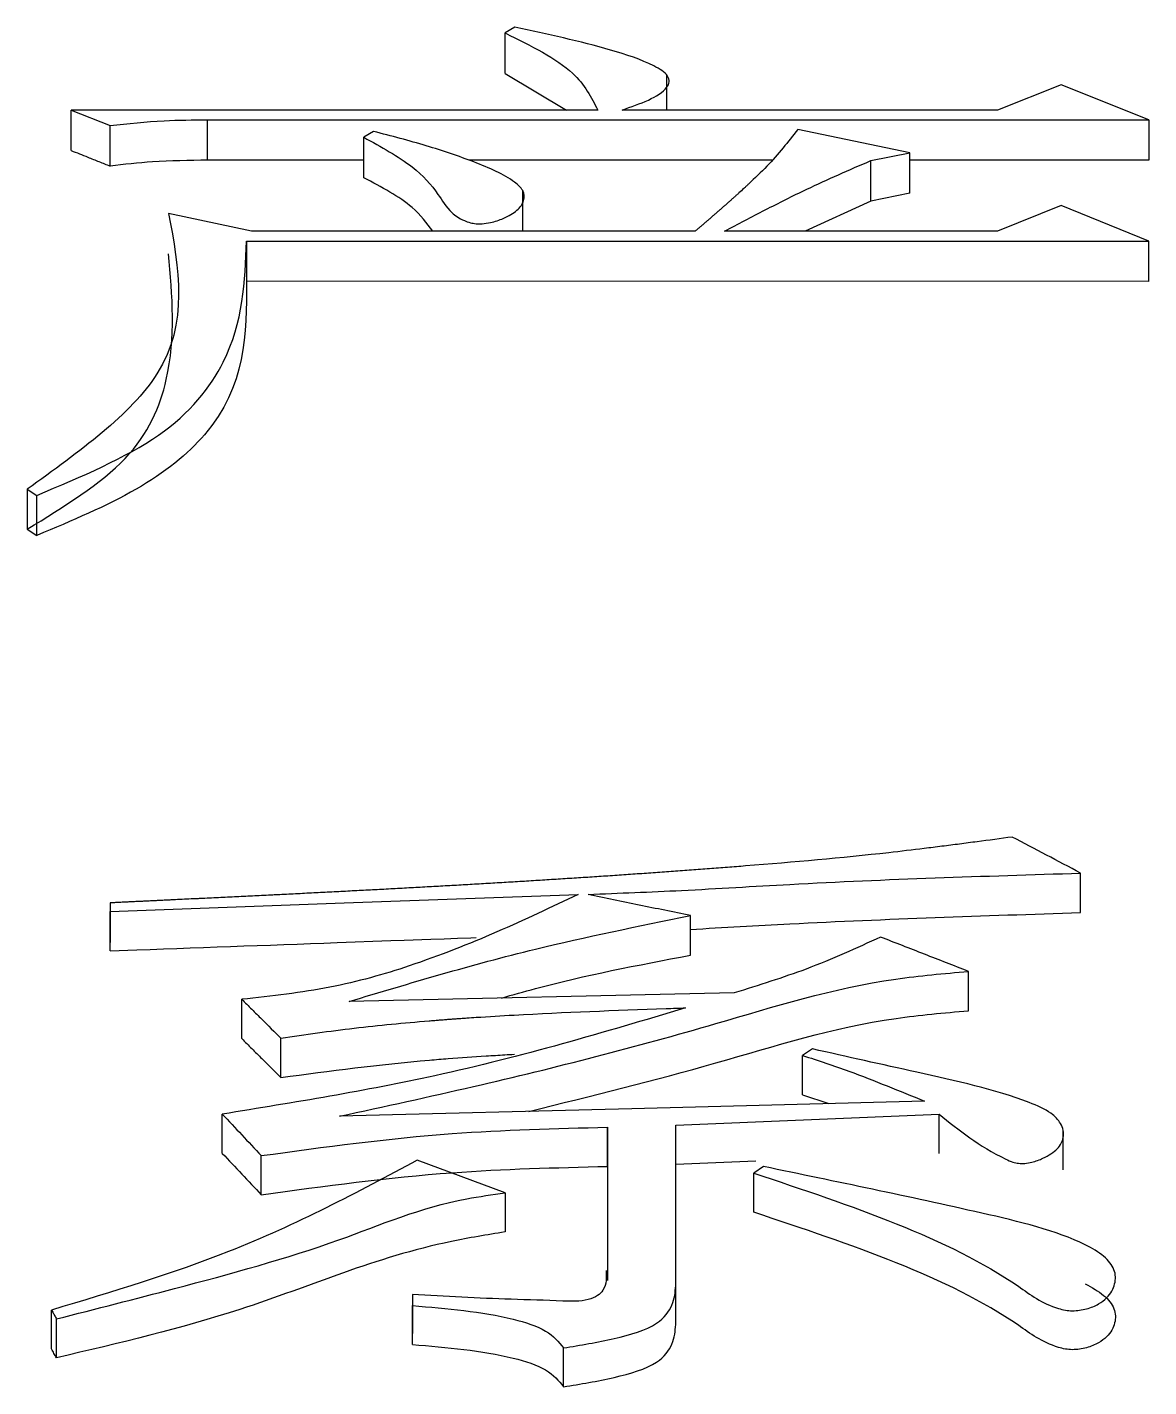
# Model space of a CAD drawing. Header units: millimetres. Extents: x 2180 to 4616, y 795 to 2518.
# Drawn here: x 2633.365 to 2635.853, y 2280.09 to 2283.107 of the extents above; entities that cross this region are included whole.
import ezdxf

# ---------------------------------------------------------------- set-up
doc = ezdxf.new("R2010")
doc.units = ezdxf.units.MM

msp = doc.modelspace()

# ---------------------------------------------------------------- linework, layer by layer
at = {"color": 7, "linetype": 'Continuous', "lineweight": 25}
for p, q in [((2634.4464, 2283.1069), (2634.4247, 2283.0941)), ((2634.4247, 2283.0041), (2634.4247, 2283.0941)), ((2634.4247, 2283.0041), (2634.5606, 2282.9231)), ((2634.7832, 2282.9231), (2634.7832, 2283.0017)), ((2635.6579, 2282.9789), (2635.5173, 2282.9231)), ((2635.8526, 2282.9015), (2635.6579, 2282.9789)), ((2633.462, 2282.8333), (2633.462, 2282.9231)), ((2633.462, 2282.9231), (2633.5485, 2282.8887)), ((2634.6302, 2282.9231), (2633.462, 2282.9231)), ((2635.5173, 2282.9231), (2634.6843, 2282.9231)), ((2633.5485, 2282.7989), (2633.5485, 2282.8887)), ((2633.7649, 2282.8118), (2633.7649, 2282.9016)), ((2633.7649, 2282.9016), (2635.8526, 2282.9015)), ((2635.8526, 2282.9015), (2635.8526, 2282.8117)), ((2634.1327, 2282.8757), (2634.1111, 2282.8628)), ((2635.3226, 2282.8282), (2635.0738, 2282.88)), ((2635.236, 2282.8109), (2635.3226, 2282.8282)), ((2635.3226, 2282.7385), (2635.3226, 2282.8282)), ((2634.1111, 2282.8118), (2633.7649, 2282.8118)), ((2635.0167, 2282.8117), (2634.344, 2282.8118)), ((2635.236, 2282.7212), (2635.236, 2282.8109)), ((2635.8526, 2282.8117), (2635.3226, 2282.8117)), ((2634.464, 2282.6544), (2634.464, 2282.7447)), ((2635.3226, 2282.7385), (2635.236, 2282.7212)), ((2635.236, 2282.7212), (2635.09, 2282.6544)), ((2635.6579, 2282.711), (2635.5173, 2282.6544)), ((2635.8526, 2282.6325), (2635.6579, 2282.711)), ((2633.8622, 2282.6544), (2633.6784, 2282.6937)), ((2634.8466, 2282.6544), (2633.8622, 2282.6544)), ((2635.5173, 2282.6544), (2634.9115, 2282.6544)), ((2633.8514, 2282.6325), (2633.8514, 2282.5431)), ((2633.8514, 2282.6325), (2635.8526, 2282.6325)), ((2635.8526, 2282.543), (2635.8526, 2282.6325)), ((2635.8526, 2282.543), (2633.8514, 2282.5431)), ((2633.3647, 2282.0816), (2633.3647, 2281.9929)), ((2633.3647, 2282.0816), (2633.3863, 2282.0681)), ((2633.3863, 2281.9793), (2633.3863, 2282.0681)), ((2633.3647, 2281.9929), (2633.3863, 2281.9793)), ((2635.7012, 2281.1423), (2635.7012, 2281.2299)), ((2633.5486, 2281.1639), (2633.5486, 2281.0763)), ((2633.5486, 2281.0574), (2633.5486, 2281.1449)), ((2634.8357, 2281.0479), (2634.8357, 2281.1355)), ((2633.5486, 2281.0574), (2633.5486, 2281.0763)), ((2635.4524, 2280.9246), (2635.4524, 2281.0119)), ((2634.9332, 2280.9642), (2634.0787, 2280.9451)), ((2633.8406, 2280.8626), (2633.8406, 2280.9499)), ((2633.9272, 2280.7765), (2633.9272, 2280.8637)), ((2635.0846, 2280.7381), (2635.0846, 2280.8253)), ((2635.0846, 2280.7381), (2635.1427, 2280.7185)), ((2633.7974, 2280.6081), (2633.7974, 2280.6951)), ((2634.8034, 2280.6709), (2635.3875, 2280.6951)), ((2634.6519, 2280.666), (2634.6519, 2280.3686)), ((2634.8034, 2280.3145), (2634.8034, 2280.6709)), ((2635.6625, 2280.645), (2635.6625, 2280.6592)), ((2635.6626, 2280.5717), (2635.6625, 2280.6424)), ((2633.8839, 2280.5162), (2633.8839, 2280.603)), ((2634.4246, 2280.5203), (2634.23, 2280.5933)), ((2634.6519, 2280.5791), (2634.6519, 2280.3257)), ((2634.8034, 2280.584), (2634.9812, 2280.5913)), ((2634.9981, 2280.5787), (2634.9765, 2280.5641)), ((2634.9765, 2280.4773), (2634.9765, 2280.5641)), ((2634.4246, 2280.5203), (2634.4246, 2280.4336)), ((2634.2192, 2280.2949), (2634.2192, 2280.2084)), ((2634.8034, 2280.2281), (2634.8034, 2280.3145)), ((2634.2192, 2280.1838), (2634.2192, 2280.2702)), ((2633.4187, 2280.174), (2633.4187, 2280.2604)), ((2634.2192, 2280.1838), (2634.2192, 2280.2084)), ((2634.5546, 2280.0901), (2634.5546, 2280.1763))]:
    msp.add_line(p, q, dxfattribs=at)
at = {"color": 7, "linetype": 'Continuous', "lineweight": 25, "flags": 128}
for points in [[(2634.1111, 2282.773), (2634.1111, 2282.8063), (2634.1111, 2282.8346), (2634.1111, 2282.8628)], [(2633.5486, 2281.1449), (2634.0678, 2281.1639), (2634.587, 2281.1828)], [(2633.5486, 2281.0574), (2633.6078, 2281.0596), (2633.6375, 2281.0606), (2633.6671, 2281.0617), (2633.6967, 2281.0628), (2633.7264, 2281.0639), (2633.756, 2281.065), (2633.7857, 2281.066), (2633.8153, 2281.0671), (2633.8449, 2281.0682), (2633.9042, 2281.0703), (2633.9339, 2281.0714), (2633.9635, 2281.0725), (2633.9931, 2281.0736), (2634.0228, 2281.0747), (2634.0524, 2281.0757), (2634.171, 2281.0801), (2634.2006, 2281.0811), (2634.2599, 2281.0833), (2634.2895, 2281.0844), (2634.3192, 2281.0854), (2634.3488, 2281.0865), (2634.3606, 2281.0869)], [(2635.1063, 2280.8397), (2635.0954, 2280.8325), (2635.0846, 2280.8253)], [(2635.3551, 2280.7241), (2634.7062, 2280.7072), (2634.0573, 2280.6903)], [(2634.6519, 2280.5791), (2634.6519, 2280.6078), (2634.6519, 2280.6369), (2634.6519, 2280.666)], [(2633.4296, 2280.1543), (2633.4296, 2280.1899), (2633.4296, 2280.2152), (2633.4296, 2280.2406)]]:
    msp.add_lwpolyline(points, dxfattribs=at)
at = {"color": 7, "linetype": 'Continuous', "lineweight": 25}
for points, knots in [([(2634.6843, 2282.9231), (2634.7045, 2282.9301), (2634.7443, 2282.9438), (2634.7811, 2282.9662), (2634.7902, 2282.9856), (2634.7854, 2283.0033), (2634.7428, 2283.0298), (2634.6289, 2283.0677), (2634.5189, 2283.0913), (2634.4464, 2283.1069)], [0, 0, 0, 0, 0.120818, 0.238007, 0.284295, 0.33086, 0.424999, 0.620775, 1, 1, 1, 1]), ([(2634.4247, 2283.0941), (2634.4818, 2283.066), (2634.5827, 2283.0162), (2634.6158, 2282.9513), (2634.6302, 2282.9231)], [0, 0, 0, 0, 0.565391, 1, 1, 1, 1]), ([(2633.5485, 2282.8887), (2633.5883, 2282.893), (2633.6594, 2282.9006), (2633.7326, 2282.9013), (2633.7649, 2282.9016)], [0, 0, 0, 0, 0.558835, 1, 1, 1, 1]), ([(2634.1111, 2282.8628), (2634.1496, 2282.8416), (2634.2194, 2282.8032), (2634.2735, 2282.7438), (2634.2967, 2282.7014), (2634.3257, 2282.6805), (2634.3463, 2282.673), (2634.3601, 2282.6705), (2634.3758, 2282.6705), (2634.3974, 2282.674), (2634.4256, 2282.6836), (2634.4536, 2282.6999), (2634.4684, 2282.7218), (2634.4677, 2282.7441), (2634.4333, 2282.7756), (2634.3577, 2282.8087), (2634.2501, 2282.8451), (2634.1723, 2282.8654), (2634.1327, 2282.8757)], [0, 0, 0, 0, 0.156027, 0.282026, 0.363634, 0.404884, 0.41922, 0.430594, 0.442017, 0.458331, 0.488158, 0.530974, 0.573109, 0.616801, 0.655305, 0.770242, 0.882988, 1, 1, 1, 1]), ([(2635.0738, 2282.88), (2635.0525, 2282.8526), (2635.0207, 2282.8115), (2634.9771, 2282.7703), (2634.9596, 2282.7539), (2634.9525, 2282.7474), (2634.9454, 2282.7409), (2634.9391, 2282.7351), (2634.9346, 2282.7311), (2634.9309, 2282.7278), (2634.9273, 2282.7246), (2634.9236, 2282.7213), (2634.92, 2282.7181), (2634.9154, 2282.714), (2634.9117, 2282.7107), (2634.908, 2282.7075), (2634.9043, 2282.7042), (2634.9006, 2282.701), (2634.8959, 2282.6969), (2634.8922, 2282.6937), (2634.8875, 2282.6897), (2634.8838, 2282.6864), (2634.8801, 2282.6832), (2634.8763, 2282.6799), (2634.8725, 2282.6767), (2634.8679, 2282.6726), (2634.8641, 2282.6694), (2634.8594, 2282.6654), (2634.8556, 2282.6621), (2634.8511, 2282.6582), (2634.8484, 2282.6559), (2634.8466, 2282.6544)], [0, 0, 0, 0, 0.353012, 0.528911, 0.550896, 0.572881, 0.61685, 0.638835, 0.649827, 0.671812, 0.682805, 0.693797, 0.715782, 0.726774, 0.748759, 0.759751, 0.770744, 0.792728, 0.803721, 0.825706, 0.836698, 0.858683, 0.869675, 0.880667, 0.902652, 0.913645, 0.935629, 0.946622, 0.968606, 0.979599, 1, 1, 1, 1]), ([(2633.462, 2282.8333), (2633.4744, 2282.8284), (2633.495, 2282.8202), (2633.5238, 2282.8087), (2633.5403, 2282.8022), (2633.5485, 2282.7989)], [0, 0, 0, 0, 0.42861, 0.714304, 1, 1, 1, 1]), ([(2633.7649, 2282.8118), (2633.7238, 2282.8113), (2633.6506, 2282.8103), (2633.5797, 2282.8024), (2633.5485, 2282.7989)], [0, 0, 0, 0, 0.5610854, 1, 1, 1, 1]), ([(2634.9115, 2282.6544), (2634.9415, 2282.6701), (2635.0014, 2282.7015), (2635.1068, 2282.7549), (2635.188, 2282.7901), (2635.236, 2282.8109)], [0, 0, 0, 0, 0.28957, 0.579171, 1, 1, 1, 1]), ([(2634.2645, 2282.6544), (2634.2511, 2282.6724), (2634.2181, 2282.7164), (2634.1508, 2282.752), (2634.1111, 2282.773)], [0, 0, 0, 0, 0.408631, 1, 1, 1, 1]), ([(2633.6784, 2282.6937), (2633.701, 2282.5719), (2633.7416, 2282.3533), (2633.4804, 2282.165), (2633.3647, 2282.0816)], [0, 0, 0, 0, 0.55707, 1, 1, 1, 1]), ([(2633.3863, 2282.0681), (2633.4851, 2282.1098), (2633.6793, 2282.1919), (2633.8417, 2282.3953), (2633.8477, 2282.5427), (2633.8514, 2282.6325)], [0, 0, 0, 0, 0.287817, 0.565935, 1, 1, 1, 1]), ([(2633.3647, 2281.9929), (2633.4464, 2282.0433), (2633.6079, 2282.143), (2633.6996, 2282.3601), (2633.6864, 2282.5116), (2633.6784, 2282.6041)], [0, 0, 0, 0, 0.284866, 0.563033, 1, 1, 1, 1]), ([(2633.8514, 2282.5431), (2633.8507, 2282.4264), (2633.8498, 2282.2629), (2633.6165, 2282.0759), (2633.4637, 2282.0118), (2633.3863, 2281.9793)], [0, 0, 0, 0, 0.551532, 0.772844, 1, 1, 1, 1]), ([(2635.5498, 2281.3099), (2635.5238, 2281.3064), (2635.4848, 2281.3012), (2635.4393, 2281.2952), (2635.4068, 2281.291), (2635.3807, 2281.2877), (2635.335, 2281.282), (2635.1974, 2281.2658), (2635.0512, 2281.253), (2634.918, 2281.2426), (2634.8781, 2281.2395), (2634.8448, 2281.237), (2634.8114, 2281.2346), (2634.7848, 2281.2326), (2634.7514, 2281.2302), (2634.7247, 2281.2284), (2634.6914, 2281.2261), (2634.6646, 2281.2243), (2634.6313, 2281.222), (2634.5979, 2281.2198), (2634.5644, 2281.2177), (2634.531, 2281.2156), (2634.5043, 2281.2139), (2634.4708, 2281.2118), (2634.4441, 2281.2102), (2634.4106, 2281.2082), (2634.3771, 2281.2062), (2634.3437, 2281.2043), (2634.3102, 2281.2024), (2634.2834, 2281.2009), (2634.2499, 2281.199), (2634.2231, 2281.1975), (2634.1896, 2281.1957), (2634.1561, 2281.1939), (2634.1226, 2281.1921), (2634.0891, 2281.1904), (2634.0623, 2281.189), (2634.0287, 2281.1873), (2634.0019, 2281.1859), (2633.9684, 2281.1842), (2633.9415, 2281.1829), (2633.9181, 2281.1817), (2633.9013, 2281.1809), (2633.8845, 2281.18), (2633.8678, 2281.1792), (2633.851, 2281.1784), (2633.8376, 2281.1777), (2633.8208, 2281.1769), (2633.8074, 2281.1763), (2633.7906, 2281.1754), (2633.7738, 2281.1746), (2633.7571, 2281.1738), (2633.7403, 2281.173), (2633.7269, 2281.1724), (2633.7101, 2281.1716), (2633.6967, 2281.1709), (2633.6833, 2281.1703), (2633.6732, 2281.1698), (2633.6631, 2281.1693), (2633.6547, 2281.1689), (2633.6464, 2281.1685), (2633.638, 2281.1681), (2633.6296, 2281.1677), (2633.6212, 2281.1673), (2633.6145, 2281.167), (2633.6061, 2281.1666), (2633.5994, 2281.1663), (2633.591, 2281.1659), (2633.5826, 2281.1655), (2633.5742, 2281.1651), (2633.566, 2281.1647), (2633.558, 2281.1643), (2633.5517, 2281.164), (2633.5486, 2281.1639)], [0, 0, 0, 0, 0.039919, 0.059879, 0.069858, 0.089818, 0.099798, 0.139719, 0.299508, 0.319468, 0.339427, 0.359387, 0.369367, 0.389326, 0.399306, 0.419265, 0.429245, 0.449205, 0.459184, 0.479144, 0.499103, 0.509083, 0.529043, 0.539022, 0.558982, 0.568962, 0.588921, 0.608881, 0.61886, 0.63882, 0.648799, 0.668759, 0.678739, 0.698698, 0.718658, 0.728637, 0.748597, 0.758577, 0.778536, 0.788516, 0.808475, 0.818455, 0.823445, 0.833425, 0.843404, 0.848394, 0.858374, 0.863364, 0.873344, 0.878333, 0.888313, 0.898293, 0.903283, 0.913263, 0.918252, 0.928232, 0.933222, 0.938212, 0.943202, 0.948192, 0.950687, 0.955676, 0.960666, 0.963161, 0.968151, 0.970646, 0.975636, 0.978131, 0.983121, 0.988111, 0.990605, 0.995303, 1, 1, 1, 1]), ([(2635.7012, 2281.2299), (2635.676, 2281.2433), (2635.6255, 2281.27), (2635.575, 2281.2966), (2635.5498, 2281.3099)], [0, 0, 0, 0, 0.5, 1, 1, 1, 1]), ([(2634.6087, 2281.1828), (2634.6779, 2281.1854), (2634.8275, 2281.1912), (2635.1902, 2281.2141), (2635.486, 2281.2232), (2635.7012, 2281.2299)], [0, 0, 0, 0, 0.189811, 0.410522, 1, 1, 1, 1]), ([(2634.587, 2281.1828), (2634.4681, 2281.1263), (2634.3013, 2281.047), (2634.039, 2280.9718), (2633.907, 2280.9572), (2633.8406, 2280.9499)], [0, 0, 0, 0, 0.5523735, 0.7751101, 1, 1, 1, 1]), ([(2634.8357, 2281.1355), (2634.7979, 2281.1434), (2634.7222, 2281.1591), (2634.6465, 2281.1749), (2634.6087, 2281.1828)], [0, 0, 0, 0, 0.5, 1, 1, 1, 1]), ([(2633.5486, 2281.1639), (2633.5486, 2281.1617), (2633.5486, 2281.1582), (2633.5486, 2281.1533), (2633.5486, 2281.1491), (2633.5486, 2281.1463), (2633.5486, 2281.1449)], [0, 0, 0, 0, 0.34, 0.56, 0.78, 1, 1, 1, 1]), ([(2634.8357, 2281.105), (2634.9093, 2281.1093), (2635.197, 2281.1259), (2635.4861, 2281.1353), (2635.7012, 2281.1423)], [0, 0, 0, 0, 0.25589, 1, 1, 1, 1]), ([(2634.0787, 2280.9451), (2634.2144, 2280.9858), (2634.4571, 2281.0587), (2634.7198, 2281.112), (2634.8357, 2281.1355)], [0, 0, 0, 0, 0.5589855, 1, 1, 1, 1]), ([(2635.2577, 2281.088), (2635.2041, 2281.0634), (2635.1038, 2281.0173), (2634.9874, 2280.9811), (2634.9332, 2280.9642)], [0, 0, 0, 0, 0.534115, 1, 1, 1, 1]), ([(2635.4524, 2281.0119), (2635.4199, 2281.0246), (2635.355, 2281.05), (2635.2901, 2281.0753), (2635.2577, 2281.088)], [0, 0, 0, 0, 0.5, 1, 1, 1, 1]), ([(2634.4169, 2280.9527), (2634.4418, 2280.9598), (2634.5748, 2280.998), (2634.7187, 2281.0255), (2634.8357, 2281.0479)], [0, 0, 0, 0, 0.187191, 1, 1, 1, 1]), ([(2634.0573, 2280.6903), (2634.1569, 2280.712), (2634.442, 2280.7741), (2634.848, 2280.8785), (2635.1963, 2280.9891), (2635.3981, 2281.0071), (2635.4524, 2281.0119)], [0, 0, 0, 0, 0.210989, 0.603931, 0.893482, 1, 1, 1, 1]), ([(2634.825, 2280.9308), (2634.6435, 2280.8766), (2634.3183, 2280.7797), (2633.957, 2280.721), (2633.7974, 2280.6951)], [0, 0, 0, 0, 0.5582866, 1, 1, 1, 1]), ([(2633.8406, 2280.9499), (2633.848, 2280.9425), (2633.8629, 2280.9278), (2633.8917, 2280.8991), (2633.9132, 2280.8777), (2633.9272, 2280.8637)], [0, 0, 0, 0, 0.257188, 0.514375, 1, 1, 1, 1]), ([(2633.9272, 2280.8637), (2633.9813, 2280.8716), (2634.0624, 2280.8834), (2634.1728, 2280.895), (2634.2317, 2280.9002), (2634.2665, 2280.903), (2634.2752, 2280.9037), (2634.2839, 2280.9044), (2634.2926, 2280.9051), (2634.303, 2280.9059), (2634.3135, 2280.9067), (2634.324, 2280.9074), (2634.3327, 2280.908), (2634.3449, 2280.9089), (2634.3816, 2280.9113), (2634.5285, 2280.9203), (2634.6836, 2280.9259), (2634.8106, 2280.9303), (2634.825, 2280.9308)], [0, 0, 0, 0, 0.185843, 0.278745, 0.371654, 0.383266, 0.394877, 0.400683, 0.412294, 0.423905, 0.435517, 0.447128, 0.458739, 0.464545, 0.487768, 0.580663, 0.952366, 1, 1, 1, 1]), ([(2634.4777, 2280.7012), (2634.6168, 2280.7356), (2634.889, 2280.8028), (2635.1964, 2280.9019), (2635.3982, 2280.9198), (2635.4524, 2280.9246)], [0, 0, 0, 0, 0.4335364, 0.8480804, 1, 1, 1, 1]), ([(2633.8406, 2280.8626), (2633.848, 2280.8553), (2633.8629, 2280.8405), (2633.8918, 2280.8118), (2633.9132, 2280.7905), (2633.9272, 2280.7765)], [0, 0, 0, 0, 0.2574572, 0.5149143, 1, 1, 1, 1]), ([(2635.3875, 2280.6951), (2635.4315, 2280.6597), (2635.4791, 2280.6214), (2635.5487, 2280.5888), (2635.5637, 2280.5855), (2635.5786, 2280.5853), (2635.5979, 2280.5889), (2635.6244, 2280.5992), (2635.6526, 2280.6174), (2635.6666, 2280.645), (2635.661, 2280.6728), (2635.6354, 2280.7007), (2635.5327, 2280.7453), (2635.3465, 2280.7861), (2635.1833, 2280.8225), (2635.1063, 2280.8397)], [0, 0, 0, 0, 0.213502, 0.231462, 0.243028, 0.25469, 0.268683, 0.294821, 0.340397, 0.384399, 0.438731, 0.48193, 0.539954, 0.7829, 1, 1, 1, 1]), ([(2633.9272, 2280.7765), (2634.0364, 2280.791), (2634.1593, 2280.8073), (2634.3126, 2280.8195), (2634.3614, 2280.8229), (2634.4034, 2280.8255), (2634.4243, 2280.8268), (2634.4383, 2280.8276), (2634.4453, 2280.828)], [0, 0, 0, 0, 0.640516, 0.720423, 0.880251, 0.920204, 0.960157, 1, 1, 1, 1]), ([(2635.0846, 2280.8253), (2635.1193, 2280.814), (2635.1838, 2280.7929), (2635.2721, 2280.7578), (2635.3274, 2280.7353), (2635.3551, 2280.7241)], [0, 0, 0, 0, 0.367027, 0.683421, 1, 1, 1, 1]), ([(2635.3875, 2280.6081), (2635.3875, 2280.6154), (2635.3875, 2280.6299), (2635.3875, 2280.6516), (2635.3875, 2280.6733), (2635.3875, 2280.6878), (2635.3875, 2280.6951)], [0, 0, 0, 0, 0.249999, 0.5, 0.75, 1, 1, 1, 1]), ([(2633.8839, 2280.603), (2634.0242, 2280.6222), (2634.276, 2280.6568), (2634.5366, 2280.6632), (2634.6519, 2280.666)], [0, 0, 0, 0, 0.557505, 1, 1, 1, 1]), ([(2633.7974, 2280.6081), (2633.8118, 2280.5928), (2633.8406, 2280.5622), (2633.8695, 2280.5315), (2633.8839, 2280.5162)], [0, 0, 0, 0, 0.5, 1, 1, 1, 1]), ([(2634.23, 2280.5933), (2634.0968, 2280.5216), (2633.8566, 2280.3925), (2633.5536, 2280.3011), (2633.4187, 2280.2604)], [0, 0, 0, 0, 0.554583, 1, 1, 1, 1]), ([(2633.8839, 2280.5162), (2634.0242, 2280.5354), (2634.276, 2280.5699), (2634.5366, 2280.5763), (2634.6519, 2280.5791)], [0, 0, 0, 0, 0.55749, 1, 1, 1, 1]), ([(2634.9765, 2280.5641), (2635.1922, 2280.4922), (2635.4449, 2280.408), (2635.6179, 2280.2728), (2635.6671, 2280.2599), (2635.6833, 2280.2584), (2635.6994, 2280.2596), (2635.72, 2280.264), (2635.742, 2280.2731), (2635.7656, 2280.2917), (2635.7797, 2280.318), (2635.7792, 2280.3503), (2635.7552, 2280.3808), (2635.6683, 2280.4321), (2635.4022, 2280.4952), (2635.159, 2280.5455), (2634.9981, 2280.5787)], [0, 0, 0, 0, 0.369973, 0.433396, 0.441379, 0.448953, 0.456564, 0.46449, 0.480827, 0.49655, 0.526966, 0.55702, 0.587567, 0.618801, 0.747888, 1, 1, 1, 1]), ([(2633.4296, 2280.2406), (2633.517, 2280.263), (2633.7305, 2280.3175), (2634.039, 2280.4014), (2634.2584, 2280.4976), (2634.396, 2280.5164), (2634.4246, 2280.5203)], [0, 0, 0, 0, 0.257127, 0.627551, 0.922763, 1, 1, 1, 1]), ([(2635.7117, 2280.3185), (2635.7264, 2280.3104), (2635.7554, 2280.2944), (2635.7791, 2280.2637), (2635.7797, 2280.2315), (2635.7656, 2280.2053), (2635.742, 2280.1867), (2635.7199, 2280.1776), (2635.6994, 2280.1732), (2635.6833, 2280.172), (2635.6671, 2280.1736), (2635.6179, 2280.1864), (2635.4448, 2280.3214), (2635.1921, 2280.4055), (2634.9765, 2280.4773)], [0, 0, 0, 0, 0.050469, 0.09981, 0.148348, 0.197475, 0.222877, 0.249282, 0.262097, 0.274404, 0.286651, 0.299558, 0.402046, 1, 1, 1, 1]), ([(2634.4246, 2280.4336), (2634.3845, 2280.4271), (2634.1672, 2280.3916), (2633.8761, 2280.2597), (2633.5686, 2280.1871), (2633.4296, 2280.1543)], [0, 0, 0, 0, 0.1102202, 0.597884, 1, 1, 1, 1]), ([(2634.6486, 2280.3481), (2634.6495, 2280.3332), (2634.6508, 2280.3138), (2634.6312, 2280.2916), (2634.6094, 2280.2825), (2634.5813, 2280.279), (2634.5239, 2280.282), (2634.403, 2280.2845), (2634.2921, 2280.2908), (2634.2192, 2280.2949)], [0, 0, 0, 0, 0.164101, 0.214047, 0.265056, 0.31784, 0.372519, 0.58801, 1, 1, 1, 1]), ([(2634.2192, 2280.2949), (2634.2192, 2280.2921), (2634.2192, 2280.2875), (2634.2192, 2280.2811), (2634.2192, 2280.2756), (2634.2192, 2280.272), (2634.2192, 2280.2702)], [0, 0, 0, 0, 0.34, 0.56, 0.78, 1, 1, 1, 1]), ([(2634.5546, 2280.1763), (2634.5921, 2280.1825), (2634.6661, 2280.1947), (2634.7639, 2280.2236), (2634.7996, 2280.2712), (2634.8021, 2280.3001), (2634.8034, 2280.3145)], [0, 0, 0, 0, 0.2925856, 0.5760087, 0.7889893, 1, 1, 1, 1]), ([(2634.2192, 2280.2702), (2634.2958, 2280.2638), (2634.4016, 2280.255), (2634.5208, 2280.2172), (2634.5435, 2280.1897), (2634.5546, 2280.1763)], [0, 0, 0, 0, 0.572733, 0.791395, 1, 1, 1, 1]), ([(2633.4187, 2280.2604), (2633.4197, 2280.2587), (2633.4219, 2280.2546), (2633.4255, 2280.248), (2633.4282, 2280.2431), (2633.4296, 2280.2406)], [0, 0, 0, 0, 0.253292, 0.6266174, 1, 1, 1, 1]), ([(2634.5546, 2280.0901), (2634.5921, 2280.0962), (2634.6661, 2280.1084), (2634.7639, 2280.1373), (2634.7996, 2280.1848), (2634.8021, 2280.2137), (2634.8034, 2280.2281)], [0, 0, 0, 0, 0.292738, 0.576228, 0.789119, 1, 1, 1, 1]), ([(2633.4296, 2280.1543), (2633.4287, 2280.1559), (2633.4268, 2280.1593), (2633.4232, 2280.1659), (2633.4205, 2280.1708), (2633.4187, 2280.174)], [0, 0, 0, 0, 0.253656, 0.507254, 1, 1, 1, 1]), ([(2634.2192, 2280.1838), (2634.2958, 2280.1774), (2634.4016, 2280.1686), (2634.5208, 2280.1309), (2634.5435, 2280.1035), (2634.5546, 2280.0901)], [0, 0, 0, 0, 0.5728883, 0.7915302, 1, 1, 1, 1])]:
    msp.add_open_spline(points, degree=3, knots=knots, dxfattribs=at)
msp.add_open_spline([(2633.7974, 2280.6951), (2633.8118, 2280.6797), (2633.8406, 2280.6491), (2633.8695, 2280.6184), (2633.8839, 2280.603)], degree=3, dxfattribs=at)

doc.saveas('drawing.dxf')
